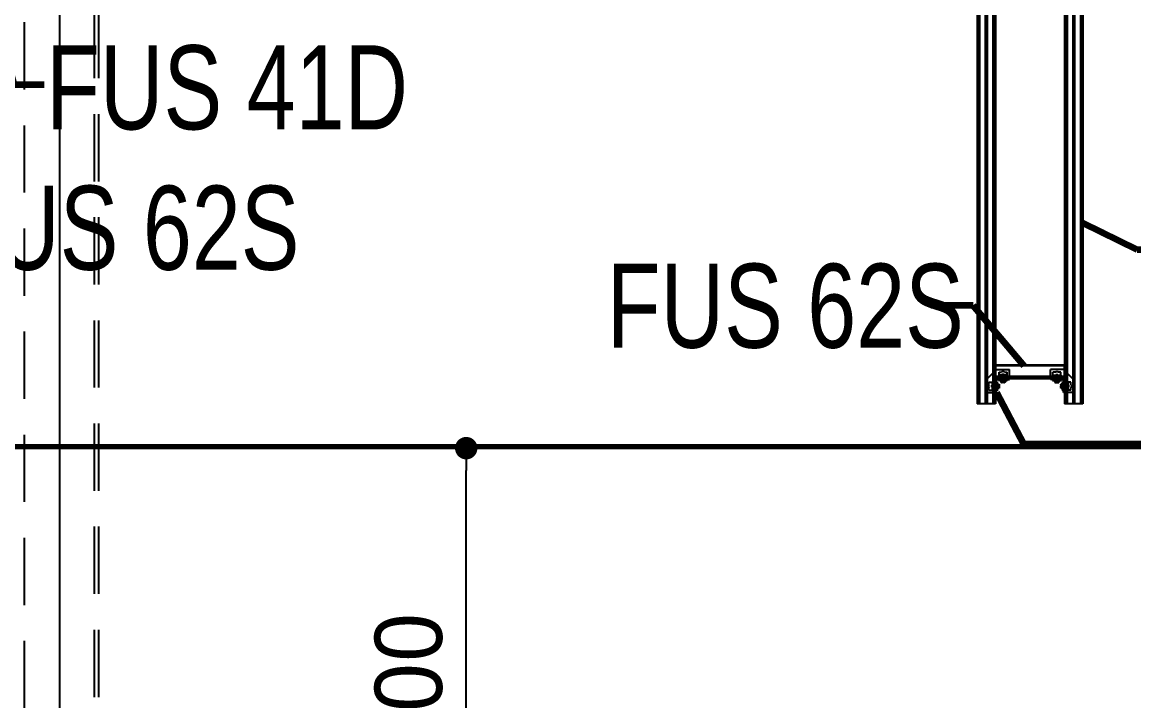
# Model space of a CAD drawing. Header units: millimetres. Extents: x 0 to 268175, y 0 to 74250.
# Drawn here: x 93164 to 98123, y 20569 to 23596 of the extents above; entities that cross this region are included whole.
import ezdxf
from ezdxf.enums import TextEntityAlignment as Align

# ---------------------------------------------------------------- set-up
doc = ezdxf.new("R2010")
doc.units = ezdxf.units.MM
doc.header["$LTSCALE"] = 200
for name, pattern in [('CEN-GAUN', [32.2, 30, -1, 0.2, -1]), ('HID', [2.3, 1.5, -0.8]), ('phl_thick', [0])]:
    doc.linetypes.add(name, pattern=pattern)
doc.layers.get('DEFPOINTS').update_dxf_attribs({"color": 137})
for name, color, linetype in [('1 CEN', 15, 'CEN-GAUN'), ('@@P3_P4 환상망 SUPPORT', 143, 'Continuous'), ('BA', 9, 'Continuous'), ('DI', 1, 'Continuous'), ('PIPE RACK', 6, 'Continuous')]:
    doc.layers.add(name, color=color, linetype=linetype)
doc.styles.add('GHS_DIM', font='romans.shx', dxfattribs={"width": 0.7, "bigfont": 'ghs.shx'})
doc.styles.get("Standard").update_dxf_attribs({"font": 'malgun.ttf'})
doc.styles.add('돋움체', font='gulim.ttc')
doc.styles.add('맑은고딕', font='malgun.ttf')
doc.dimstyles.new('DIM30', dxfattribs={"dimscale": 30, "dimtxt": 3, "dimasz": 1, "dimexe": 0, "dimexo": 0, "dimgap": 1, "dimtad": 1, "dimdec": 0, "dimzin": 0, "dimdsep": 46, "dimtxsty": 'Standard', "dimblk1": 'DOT', "dimblk2": 'DOT', "dimsah": 1, "dimcen": 0, "dimdle": 2, "dimclrd": 1, "dimclre": 1, "dimclrt": 2, "dimadec": 0, "dimazin": 0, "dimtfac": 1, "dimtdec": 0, "dimtix": 1, "dimtmove": 2, "dimatfit": 3, "dimldrblk": 'DOT', "dimfxl": 1, "dimtolj": 1, "dimtzin": 0, "dimarcsym": 0})
doc.dimstyles.new('LEADER50', dxfattribs={"dimscale": 0, "dimtxt": 100, "dimasz": 100, "dimexe": 50, "dimexo": 50, "dimgap": 40, "dimtad": 1, "dimdec": 0, "dimdsep": 46, "dimtxsty": 'GHS_DIM', "dimcen": 2.5, "dimclrd": 1, "dimclre": 1, "dimclrt": 2, "dimadec": 0, "dimazin": 0, "dimtfac": 1, "dimtdec": 0, "dimtofl": 0, "dimtmove": 0, "dimatfit": 3, "dimfxl": 30, "dimtvp": 1, "dimtolj": 1, "dimtzin": 0, "dimarcsym": 0})

# ---------------------------------------------------------------- blocks, each defined once
blk = doc.blocks.new('*U4185')
at = {"layer": '@@P3_P4 환상망 SUPPORT', "linetype": 'phl_thick'}
for p, q in [((0, 41), (3142.6, 41)), ((0, -41), (0, 41)), ((0, 36.1), (3142.6, 36.1)), ((0, 31.3), (3142.6, 31.3)), ((0, 30.6), (3142.6, 30.6)), ((0, 30.4), (3142.6, 30.4)), ((0, 29.7), (3142.6, 29.7)), ((0, 4.1), (3142.6, 4.1)), ((0, 0), (3142.6, 0)), ((3142.6, -41), (3142.6, 41)), ((0, -4.1), (3142.6, -4.1)), ((0, -29.7), (3142.6, -29.7)), ((0, -30.4), (3142.6, -30.4)), ((0, -30.6), (3142.6, -30.6)), ((0, -31.3), (3142.6, -31.3)), ((0, -36.1), (3142.6, -36.1)), ((0, -41), (3142.6, -41))]:
    blk.add_line(p, q, dxfattribs=at)
blk = doc.blocks.new('*U4187')
at = {"layer": '@@P3_P4 환상망 SUPPORT', "linetype": 'phl_thick'}
for p, q in [((0, 41), (3115.7, 41)), ((0, -41), (0, 41)), ((0, 36.1), (3115.7, 36.1)), ((0, 31.3), (3115.7, 31.3)), ((0, 30.6), (3115.7, 30.6)), ((0, 30.4), (3115.7, 30.4)), ((0, 29.7), (3115.7, 29.7)), ((0, 4.1), (3115.7, 4.1)), ((0, 0), (3115.7, 0)), ((3115.7, -41), (3115.7, 41)), ((0, -4.1), (3115.7, -4.1)), ((0, -29.7), (3115.7, -29.7)), ((0, -30.4), (3115.7, -30.4)), ((0, -30.6), (3115.7, -30.6)), ((0, -31.3), (3115.7, -31.3)), ((0, -36.1), (3115.7, -36.1)), ((0, -41), (3115.7, -41))]:
    blk.add_line(p, q, dxfattribs=at)
blk = doc.blocks.new('A$Cd080613a')
at = {"layer": '@@P3_P4 환상망 SUPPORT', "color": 2, "linetype": 'phl_thick'}
for p, q in [((-20, 4.434), (-18.540497, 4.434)), ((-20, 1.034), (-20, 4.434)), ((-20, 1.034), (-18.540497, 1.034)), ((-18.540497, 4.434), (-11.18034, 4.434)), ((-18.540497, 1.034), (-18.540497, 4.434)), ((-18.540497, 1.034), (-11.18034, 1.034)), ((-13.5, 0), (-13.5, 1.034)), ((-13.5, 0), (-8, 0)), ((-11.18034, 4.434), (-10.999621, 4.526016)), ((-11.18034, 1.034), (-11.18034, 4.434)), ((-11.18034, 1.034), (-8.008727, 1.034)), ((-10.999621, 4.526016), (-10.817799, 4.607405)), ((-10.817799, 4.607405), (-10.635521, 4.678167)), ((-10.635521, 4.678167), (-10.453605, 4.738253)), ((-10.5, -10.466), (-10.5, 0)), ((-10.453605, 4.738253), (-10.273729, 4.787376)), ((-10.309559, 6.434007), (10.309559, 6.434007)), ((-10.273729, 4.787376), (-10.096742, 4.825514)), ((-10.096742, 4.825514), (-9.923378, 4.852767)), ((-9.923378, 4.852767), (-9.754732, 4.869109)), ((-9.754732, 4.869109), (-9.592018, 4.874416)), ((-9.43597, 4.869011), (-9.592018, 4.874416)), ((-9.45, 12.285517), (-8.5, 12.834)), ((-9.45, 12.285517), (-9.425949, 12.285517)), ((-9.45, 6.434), (-9.45, 12.285517)), ((-9.286802, 4.852541), (-9.43597, 4.869011)), ((-9.425949, 12.285517), (-9.225178, 12.382765)), ((-9.425949, 6.434), (-9.425949, 12.285517)), ((-9.14507, 4.825103), (-9.286802, 4.852541)), ((-9.225178, 12.382765), (-9.028632, 12.46982)), ((-9.011345, 4.786714), (-9.14507, 4.825103)), ((-9.028632, 12.46982), (-8.835734, 12.547031)), ((-8.886751, 4.737605), (-9.011345, 4.786714)), ((-8.771402, 4.677806), (-8.886751, 4.737605)), ((-8.835734, 12.547031), (-8.645934, 12.614685)), ((-8.66519, 4.60729), (-8.771402, 4.677806)), ((-8.568009, 4.52603), (-8.66519, 4.60729)), ((-8.645934, 12.614685), (-8.458704, 12.673015)), ((-8.479752, 4.434), (-8.568009, 4.52603)), ((-8.5, 12.834), (8.5, 12.834)), ((-8.383024, 4.342905), (-8.479752, 4.434)), ((-8.479752, 4.434), (8.479752, 4.434)), ((-8.458704, 12.673015), (-8.273532, 12.722205)), ((-8.298335, 4.244727), (-8.383024, 4.342905)), ((-8.225616, 4.140826), (-8.298335, 4.244727)), ((-8.273532, 12.722205), (-8.089918, 12.762387)), ((-8.164452, 4.032743), (-8.225616, 4.140826)), ((-8.114311, 3.921798), (-8.164452, 4.032743)), ((-8.073442, 3.805669), (-8.114311, 3.921798)), ((-8.089918, 12.762387), (-7.907369, 12.793645)), ((-8.041426, 3.683749), (-8.073442, 3.805669)), ((-8.018427, 3.556566), (-8.041426, 3.683749)), ((-8.004602, 3.42465), (-8.018427, 3.556566)), ((-8.006255, 0.977988), (-8.008727, 1.034)), ((-8.004136, 0.924002), (-8.006255, 0.977988)), ((-8.000031, 3.288557), (-8.004602, 3.42465)), ((-8.002394, 0.872075), (-8.004136, 0.924002)), ((-8.001102, 0.822352), (-8.002394, 0.872075)), ((-8.000288, 0.774408), (-8.001102, 0.822352)), ((-8, 0.727727), (-8.000288, 0.774408)), ((-8, -0.157176), (-8, 3.288561)), ((-7.997347, 2.169936), (-8, 2.238707)), ((-7.989459, 2.102767), (-7.997347, 2.169936)), ((-7.976272, 2.037446), (-7.989459, 2.102767)), ((-7.957771, 1.974207), (-7.976272, 2.037446)), ((-7.934047, 1.913249), (-7.957771, 1.974207)), ((-7.905217, 1.854768), (-7.934047, 1.913249)), ((-7.907369, 12.793645), (-7.725397, 12.816016)), ((-7.871396, 1.798956), (-7.905217, 1.854768)), ((-7.832213, 1.745381), (-7.871396, 1.798956)), ((-7.78686, 1.693336), (-7.832213, 1.745381)), ((-7.735268, 1.643293), (-7.78686, 1.693336)), ((-7.677382, 1.595741), (-7.735268, 1.643293)), ((-7.725397, 12.816016), (-7.543511, 12.829488)), ((-7.613221, 1.551128), (-7.677382, 1.595741)), ((-7.54299, 1.509804), (-7.613221, 1.551128)), ((-7.543511, 12.829488), (-7.361216, 12.834)), ((-7.466933, 1.472099), (-7.54299, 1.509804)), ((-7.385253, 1.438355), (-7.466933, 1.472099)), ((-7.298238, 1.408783), (-7.385253, 1.438355)), ((-7.17892, 12.829488), (-7.361216, 12.834)), ((-7.206336, 1.383563), (-7.298238, 1.408783)), ((-7.110023, 1.362871), (-7.206336, 1.383563)), ((-6.997035, 12.816016), (-7.17892, 12.829488)), ((-7.009788, 1.34687), (-7.110023, 1.362871)), ((-6.90625, 1.335597), (-7.009788, 1.34687)), ((-6.815063, 12.793645), (-6.997035, 12.816016)), ((-6.800099, 1.329011), (-6.90625, 1.335597)), ((-6.632514, 12.762387), (-6.815063, 12.793645)), ((-6.691977, 1.327135), (-6.800099, 1.329011)), ((-6.691977, 1.327135), (-6.581325, 1.329907)), ((-6.4489, 12.722205), (-6.632514, 12.762387)), ((-6.581325, 1.329907), (-6.467915, 1.337363)), ((-6.467915, 1.337363), (-6.352408, 1.349526)), ((-6.263728, 12.673015), (-6.4489, 12.722205)), ((-6.352408, 1.349526), (-6.235472, 1.366419)), ((-6.076497, 12.614685), (-6.263728, 12.673015)), ((-6.235472, 1.366419), (-6.117777, 1.387979)), ((-6.117777, 1.387979), (-6, 1.414014)), ((-5.886698, 12.547031), (-6.076497, 12.614685)), ((-6, 1.414014), (-5.30323, 1.57262)), ((-6, -1.216), (-6, 1.414014)), ((-5.6938, 12.46982), (-5.886698, 12.547031)), ((-5.497254, 12.382765), (-5.6938, 12.46982)), ((-5.296482, 12.285517), (-5.497254, 12.382765)), ((-5.30323, 1.57262), (-4.617331, 1.711087)), ((-5.296482, 12.285517), (-4.129467, 12.285517)), ((-5.296482, 6.434), (-5.296482, 12.285517)), ((-4.617331, 1.711087), (-3.940787, 1.829986)), ((-4.129467, 12.285517), (-3.727924, 12.382765)), ((-4.129467, 6.434), (-4.129467, 12.285517)), ((-3.940787, 1.829986), (-3.272149, 1.929801)), ((-3.727924, 12.382765), (-3.334832, 12.46982)), ((-3.334832, 12.46982), (-2.949037, 12.547031)), ((-3.272149, 1.929801), (-2.610019, 2.010935)), ((-2.949037, 12.547031), (-2.569437, 12.614685)), ((-2.610019, 2.010935), (-1.953047, 2.07371)), ((-2.569437, 12.614685), (-2.194977, 12.673015)), ((-2.194977, 12.673015), (-1.824632, 12.722205)), ((-1.953047, 2.07371), (-1.299912, 2.118373)), ((-1.824632, 12.722205), (-1.457404, 12.762387)), ((-1.457404, 12.762387), (-1.092307, 12.793645)), ((-1.299912, 2.118373), (-0.649322, 2.145102)), ((-1.092307, 12.793645), (-0.728363, 12.816016)), ((-0.728363, 12.816016), (-0.364591, 12.829488)), ((-0.649322, 2.145102), (0, 2.154)), ((-0.364591, 12.829488), (0, 12.834)), ((0.364591, 12.829488), (0, 12.834)), ((0.649322, 2.145102), (0, 2.154)), ((0.728363, 12.816016), (0.364591, 12.829488)), ((1.299912, 2.118373), (0.649322, 2.145102)), ((1.092307, 12.793645), (0.728363, 12.816016)), ((1.457404, 12.762387), (1.092307, 12.793645)), ((1.953047, 2.07371), (1.299912, 2.118373)), ((1.824632, 12.722205), (1.457404, 12.762387)), ((2.194977, 12.673015), (1.824632, 12.722205)), ((2.610019, 2.010935), (1.953047, 2.07371)), ((2.569437, 12.614685), (2.194977, 12.673015)), ((2.949037, 12.547031), (2.569437, 12.614685)), ((3.272149, 1.929801), (2.610019, 2.010935)), ((3.334832, 12.46982), (2.949037, 12.547031)), ((3.940787, 1.829986), (3.272149, 1.929801)), ((3.727924, 12.382765), (3.334832, 12.46982)), ((4.129467, 12.285517), (3.727924, 12.382765)), ((4.617331, 1.711087), (3.940787, 1.829986)), ((4.129467, 12.285517), (5.296482, 12.285517)), ((4.129467, 6.434), (4.129467, 12.285517)), ((5.30323, 1.57262), (4.617331, 1.711087)), ((5.296482, 12.285517), (5.517089, 12.391922)), ((5.296482, 6.434), (5.296482, 12.285517)), ((6, 1.414014), (5.30323, 1.57262)), ((5.517089, 12.391922), (5.732653, 12.48604)), ((5.732653, 12.48604), (5.943938, 12.568319)), ((5.943938, 12.568319), (6.151669, 12.639125)), ((6.117777, 1.387979), (6, 1.414014)), ((6, -1.216), (6, 1.414014)), ((6.235472, 1.366419), (6.117777, 1.387979)), ((6.151669, 12.639125), (6.356539, 12.698744)), ((6.352408, 1.349526), (6.235472, 1.366419)), ((6.467915, 1.337363), (6.352408, 1.349526)), ((6.356539, 12.698744), (6.559224, 12.747389)), ((6.581325, 1.329907), (6.467915, 1.337363)), ((6.559224, 12.747389), (6.760381, 12.785202)), ((6.691977, 1.327135), (6.581325, 1.329907)), ((6.691977, 1.327135), (6.800099, 1.329011)), ((6.760381, 12.785202), (6.960663, 12.812253)), ((6.800099, 1.329011), (6.90625, 1.335597)), ((6.90625, 1.335597), (7.009788, 1.34687)), ((6.960663, 12.812253), (7.160721, 12.828542)), ((7.009788, 1.34687), (7.110023, 1.362871)), ((7.110023, 1.362871), (7.206336, 1.383563)), ((7.160721, 12.828542), (7.361216, 12.834)), ((7.206336, 1.383563), (7.298238, 1.408783)), ((7.298238, 1.408783), (7.385253, 1.438355)), ((7.583949, 12.827266), (7.361216, 12.834)), ((7.385253, 1.438355), (7.466933, 1.472099)), ((7.466933, 1.472099), (7.54299, 1.509804)), ((7.54299, 1.509804), (7.613221, 1.551128)), ((7.806234, 12.80717), (7.583949, 12.827266)), ((7.613221, 1.551128), (7.677382, 1.595741)), ((7.677382, 1.595741), (7.735268, 1.643293)), ((7.735268, 1.643293), (7.78686, 1.693336)), ((7.78686, 1.693336), (7.832213, 1.745381)), ((8.028974, 12.773795), (7.806234, 12.80717)), ((7.832213, 1.745381), (7.871395, 1.798957)), ((7.871395, 1.798957), (7.905217, 1.854768)), ((7.905217, 1.854768), (7.934047, 1.913249)), ((7.934047, 1.913249), (7.957771, 1.974207)), ((7.957771, 1.974207), (7.976272, 2.037446)), ((7.976272, 2.037446), (7.989459, 2.102767)), ((7.989459, 2.102767), (7.997347, 2.169936)), ((7.997347, 2.169936), (8, 2.238707)), ((8, 3.288561), (8.004602, 3.42465)), ((8, -0.157176), (8, 3.288561)), ((8, 0.727727), (8.000288, 0.774408)), ((8, 0), (13.5, 0)), ((8.000288, 0.774408), (8.001102, 0.822352)), ((8.001102, 0.822352), (8.002394, 0.872075)), ((8.002394, 0.872075), (8.004128, 0.923982)), ((8.004128, 0.923982), (8.006255, 0.977988)), ((8.004602, 3.42465), (8.018427, 3.556566)), ((8.006255, 0.977988), (8.008727, 1.034)), ((8.008727, 1.034), (20, 1.034)), ((8.018427, 3.556566), (8.041426, 3.683749)), ((8.253062, 12.727113), (8.028974, 12.773795)), ((8.041426, 3.683749), (8.073442, 3.805669)), ((8.073442, 3.805669), (8.114311, 3.921798)), ((8.114311, 3.921798), (8.164452, 4.032743)), ((8.164452, 4.032743), (8.225616, 4.140826)), ((8.225616, 4.140826), (8.298335, 4.244727)), ((8.479397, 12.666988), (8.253062, 12.727113)), ((8.298335, 4.244727), (8.383024, 4.342905)), ((8.383024, 4.342905), (8.4798, 4.433966)), ((8.70889, 12.593179), (8.479397, 12.666988)), ((8.479752, 4.434), (8.567993, 4.526015)), ((9.45, 12.285517), (8.5, 12.834)), ((8.567993, 4.526015), (8.665364, 4.607404)), ((8.665364, 4.607404), (8.772082, 4.678167)), ((8.942483, 12.505333), (8.70889, 12.593179)), ((8.772082, 4.678167), (8.888251, 4.738253)), ((8.888251, 4.738253), (9.013275, 4.787375)), ((9.181157, 12.402978), (8.942483, 12.505333)), ((9.013275, 4.787375), (9.146859, 4.825513)), ((9.146859, 4.825513), (9.288848, 4.852767)), ((9.425949, 12.285517), (9.181157, 12.402978)), ((9.288848, 4.852767), (9.438622, 4.869109)), ((9.425949, 12.285517), (9.45, 12.285517)), ((9.425949, 6.434), (9.425949, 12.285517)), ((9.438622, 4.869109), (9.595039, 4.874416)), ((9.45, 6.434), (9.45, 12.285517)), ((9.757758, 4.869011), (9.595039, 4.874416)), ((9.925931, 4.852541), (9.757758, 4.869011)), ((10.099052, 4.825103), (9.925931, 4.852541)), ((10.276366, 4.786714), (10.099052, 4.825103)), ((10.45592, 4.737606), (10.276366, 4.786714)), ((10.63676, 4.677807), (10.45592, 4.737606)), ((10.5, -10.466), (10.5, 0)), ((10.81822, 4.607291), (10.63676, 4.677807)), ((10.999636, 4.526031), (10.81822, 4.607291)), ((11.18034, 4.434), (10.999636, 4.526031)), ((11.18034, 4.434), (18.540497, 4.434)), ((11.18034, 1.034), (11.18034, 4.434)), ((13.5, 0), (13.5, 1.034)), ((18.540497, 4.434), (20, 4.434)), ((18.540497, 1.034), (18.540497, 4.434)), ((20, 1.034), (20, 4.434)), ((-17.5, -10.466), (-6.800735, -10.466)), ((-17.5, -18.466001), (-17.5, -10.466)), ((-17.5, -18.466001), (17.5, -18.466001)), ((-6.800735, -16.249999), (-6.800735, -10.466)), ((-6.800735, -16.249999), (6.800735, -16.249999)), ((-6, -1.216), (6, -1.216)), ((-5, -20.63), (-5, -18.466001)), ((-4.064, -21.565999), (-5, -20.63)), ((-5, -20.63), (5, -20.63)), ((-4.064, -21.565999), (4.064, -21.565999)), ((4.064, -21.565999), (5, -20.63)), ((5, -20.63), (5, -18.466001)), ((6.800735, -10.466), (17.5, -10.466)), ((6.800735, -16.249999), (6.800735, -10.466)), ((14.5, -18.466001), (14.5, -10.466)), ((17.5, -18.466001), (17.5, -10.466))]:
    blk.add_line(p, q, dxfattribs=at)
for centre, start, end in [((-10.309559, -0.066037), 90.000000636, 136.186859386), ((10.309559, -0.066037), 43.813140614, 89.999999364)]:
    blk.add_arc(centre, 6.500044, start, end, dxfattribs=at)
for centre, start_param, end_param in [((-6, -0.157176), 3.1415926536, 4.7123889763), ((6, -0.157176), 4.7123889844, 6.2831853072)]:
    blk.add_ellipse(centre, major_axis=(2, 0), ratio=0.529412, start_param=start_param, end_param=end_param, dxfattribs=at)
blk = doc.blocks.new('A$Cc3c98554')
at = {"layer": '@@P3_P4 환상망 SUPPORT', "color": 6, "linetype": 'phl_thick'}
for p, q in [((-57, 0), (0, 0)), ((0, -45), (0, 0)), ((-103, -46), (-57.000017, -0.000015)), ((-103, -103), (-103, -46)), ((-64.816234, -46), (-57, -38.183766)), ((-64.816234, -46), (-62, -46)), ((-63, -103), (-63, -46)), ((-62, -103), (-62, -46)), ((-58, -103), (-58, -46)), ((-57, -41), (-57, -38.183766)), ((-57, -40), (0, -40)), ((-57, -41), (0, -41)), ((-57, -45), (0, -45)), ((-46, -12), (-34.734983, -12)), ((-46, -28.5), (-46, -12)), ((-46, -28.5), (-34.734983, -28.5)), ((-21.265018, -12), (-10, -12)), ((-21.265018, -28.5), (-10, -28.5)), ((-10, -28.5), (-10, -12)), ((-91, -57), (-74.5, -57)), ((-91, -68.265017), (-91, -57)), ((-91, -93), (-91, -81.734982)), ((-91, -93), (-74.5, -93)), ((-74.5, -68.265017), (-74.5, -57)), ((-74.5, -93), (-74.5, -81.734982)), ((-103, -103), (-58, -103))]:
    blk.add_line(p, q, dxfattribs=at)
for centre, radius, start, end in [((-57, -46), 5, 90.000000002, 180), ((-57, -46), 1, 90.000000007, 180), ((-28, -20.25), 10.65, 50.773127024, 129.226880882), ((-28, -20.25), 10.65, 230.773119118, 309.226872976), ((-82.75, -75), 10.65, 140.773119117, 219.226872976), ((-82.75, -75), 10.65, 320.773127024, 39.226880883)]:
    blk.add_arc(centre, radius, start, end, dxfattribs=at)
at = {"layer": '@@P3_P4 환상망 SUPPORT', "color": 2, "linetype": 'Continuous'}
for p, rotation in [((-28, -45), 180), ((-58, -75), 270)]:
    blk.add_blockref('A$Cd080613a', p, dxfattribs=dict(at, rotation=rotation))
blk = doc.blocks.new('_DOT')
at = {"color": 0, "linetype": 'ByBlock'}
blk.add_line((-0.5, 0), (-1, 0), dxfattribs=at)
at = {"color": 0, "linetype": 'ByBlock', "const_width": 0.5}
blk.add_lwpolyline([(-0.25, 0, 1), (0.25, 0, 1)], format="xyb", close=True, dxfattribs=at)
blk = doc.blocks.new('*D4424')
at = {"layer": 'DEFPOINTS', "color": 0}
for p in [(94173, 21695.7), (95144.8, 21695.7), (94173, 18695.7)]:
    blk.add_point(p, dxfattribs=at)
at = {"layer": 'DI', "color": 1, "lineweight": -2}
for p, q in [((94173, 21695.7), (95144.8, 21695.7)), ((95144.8, 18795.7), (95144.8, 21595.7)), ((94173, 18695.7), (95144.8, 18695.7))]:
    blk.add_line(p, q, dxfattribs=at)
at = {"layer": 'DI', "color": 1, "linetype": 'ByBlock', "lineweight": -2, "xscale": 100, "yscale": 100, "zscale": 100}
for p, rotation in [((95144.8, 21695.7), 90), ((95144.8, 18695.7), 270)]:
    blk.add_blockref('_DOT', p, dxfattribs=dict(at, rotation=rotation))
at = {"layer": 'DI', "color": 2, "insert": (94889.8, 20195.7), "char_height": 300, "attachment_point": 5, "rotation": 90, "style": '맑은고딕'}
blk.add_mtext('\\A1;CH:3000', dxfattribs=at)

msp = doc.modelspace()

# ---------------------------------------------------------------- linework, layer by layer
at = {"layer": '1 CEN'}
msp.add_line((93329.9, 32695.7), (93329.9, 15535.7), dxfattribs=at)
at = {"layer": '@@P3_P4 환상망 SUPPORT', "linetype": 'phl_thick'}
for p, q in [((97505.5, 22068.2), (97813.5, 22068.2)), ((97505.5, 22006.2), (97505.5, 22068.2)), ((97505.5, 22064.1), (97813.5, 22064.1)), ((97813.5, 22006.2), (97813.5, 22068.2)), ((97505.5, 22017.5), (97813.5, 22017.5)), ((97505.5, 22016.8), (97813.5, 22016.8)), ((97505.5, 22016.6), (97813.5, 22016.6)), ((97505.5, 22015.9), (97813.5, 22015.9)), ((97505.5, 22011.1), (97813.5, 22011.1)), ((97505.5, 22006.2), (97813.5, 22006.2))]:
    msp.add_line(p, q, dxfattribs=at)
at = {"layer": 'BA', "linetype": 'HID'}
for p, q in [((93173.9, 18695.7), (93173.9, 25485.7)), ((93485.9, 25485.7), (93485.9, 18695.7)), ((93504.9, 25485.7), (93504.9, 18695.7))]:
    msp.add_line(p, q, dxfattribs=at)
at = {"layer": 'BA'}
for p, q in [((93029.9, 21710.7), (98554.9, 21710.7)), ((93029.9, 21703.7), (98554.9, 21703.7)), ((93029.9, 21695.7), (98554.9, 21695.7))]:
    msp.add_line(p, q, dxfattribs=at)

# ---------------------------------------------------------------- block references
at = {"layer": '@@P3_P4 환상망 SUPPORT', "linetype": 'Continuous', "xscale": -1}
for name, p, rotation in [('*U4185', (97464.5, 25036.8), 89.99999999999959), ('*U4187', (97854.5, 25009.9), 89.9999999999995)]:
    msp.add_blockref(name, p, dxfattribs=dict(at, rotation=rotation))
at = {"layer": '@@P3_P4 환상망 SUPPORT', "color": 6}
msp.add_blockref('A$Cc3c98554', (97567.5, 22047.2), dxfattribs=at)
at = {"layer": '@@P3_P4 환상망 SUPPORT', "color": 6, "xscale": -1}
msp.add_blockref('A$Cc3c98554', (97751.5, 22047.2), dxfattribs=at)

# ---------------------------------------------------------------- texts
at = {"layer": 'PIPE RACK', "style": '돋움체', "width": 0.8}
for s, p in [('FUS 41D', (93271.4, 23305.2, 0)), ('FUS 62S', (92808.6, 22679, 0)), ('FUS 62S', (95772.2, 22331.1, 0))]:
    msp.add_text(s, height=375, dxfattribs=at).set_placement(p, align=Align.MIDDLE_LEFT)

# ---------------------------------------------------------------- dimensions: what is measured, and where the dimension line sits
at = {"layer": 'DI'}
dim = msp.add_linear_dim(base=(95144.8, 21695.7), p1=(94173, 18695.7), p2=(94173, 21695.7), angle=270, text='CH:<>', dimstyle='DIM30', override={"dimscale": 100, "dimtxsty": '맑은고딕', "dimldrblk": 'DOT'}, dxfattribs=at)
dim.commit()
dim.dimension.update_dxf_attribs({"geometry": '*D4424', "text_midpoint": (94889.8, 20195.7)})

# ---------------------------------------------------------------- leaders
at = {"color": 30}
for points in [[(92850.9, 24346.2), (93126.2, 23318.5), (93262.3, 23318.5)], [(97895.5, 22700.2), (98138.1, 22581.8), (98268.1, 22581.8)], [(97633.6, 22063), (97405.5, 22331.8), (97216.7, 22331.8)], [(97509.5, 21944.2), (97631.4, 21715.6), (98374.6, 21715.6)]]:
    msp.add_leader(points, dimstyle='LEADER50', override={"dimscale": 1, "dimtxt": 100, "dimasz": 100, "dimgap": 40, "dimtad": 0, "dimtxsty": 'GHS_DIM', "dimclrd": 1, "dimlwd": 65534}, dxfattribs=at)

doc.saveas('drawing.dxf')
